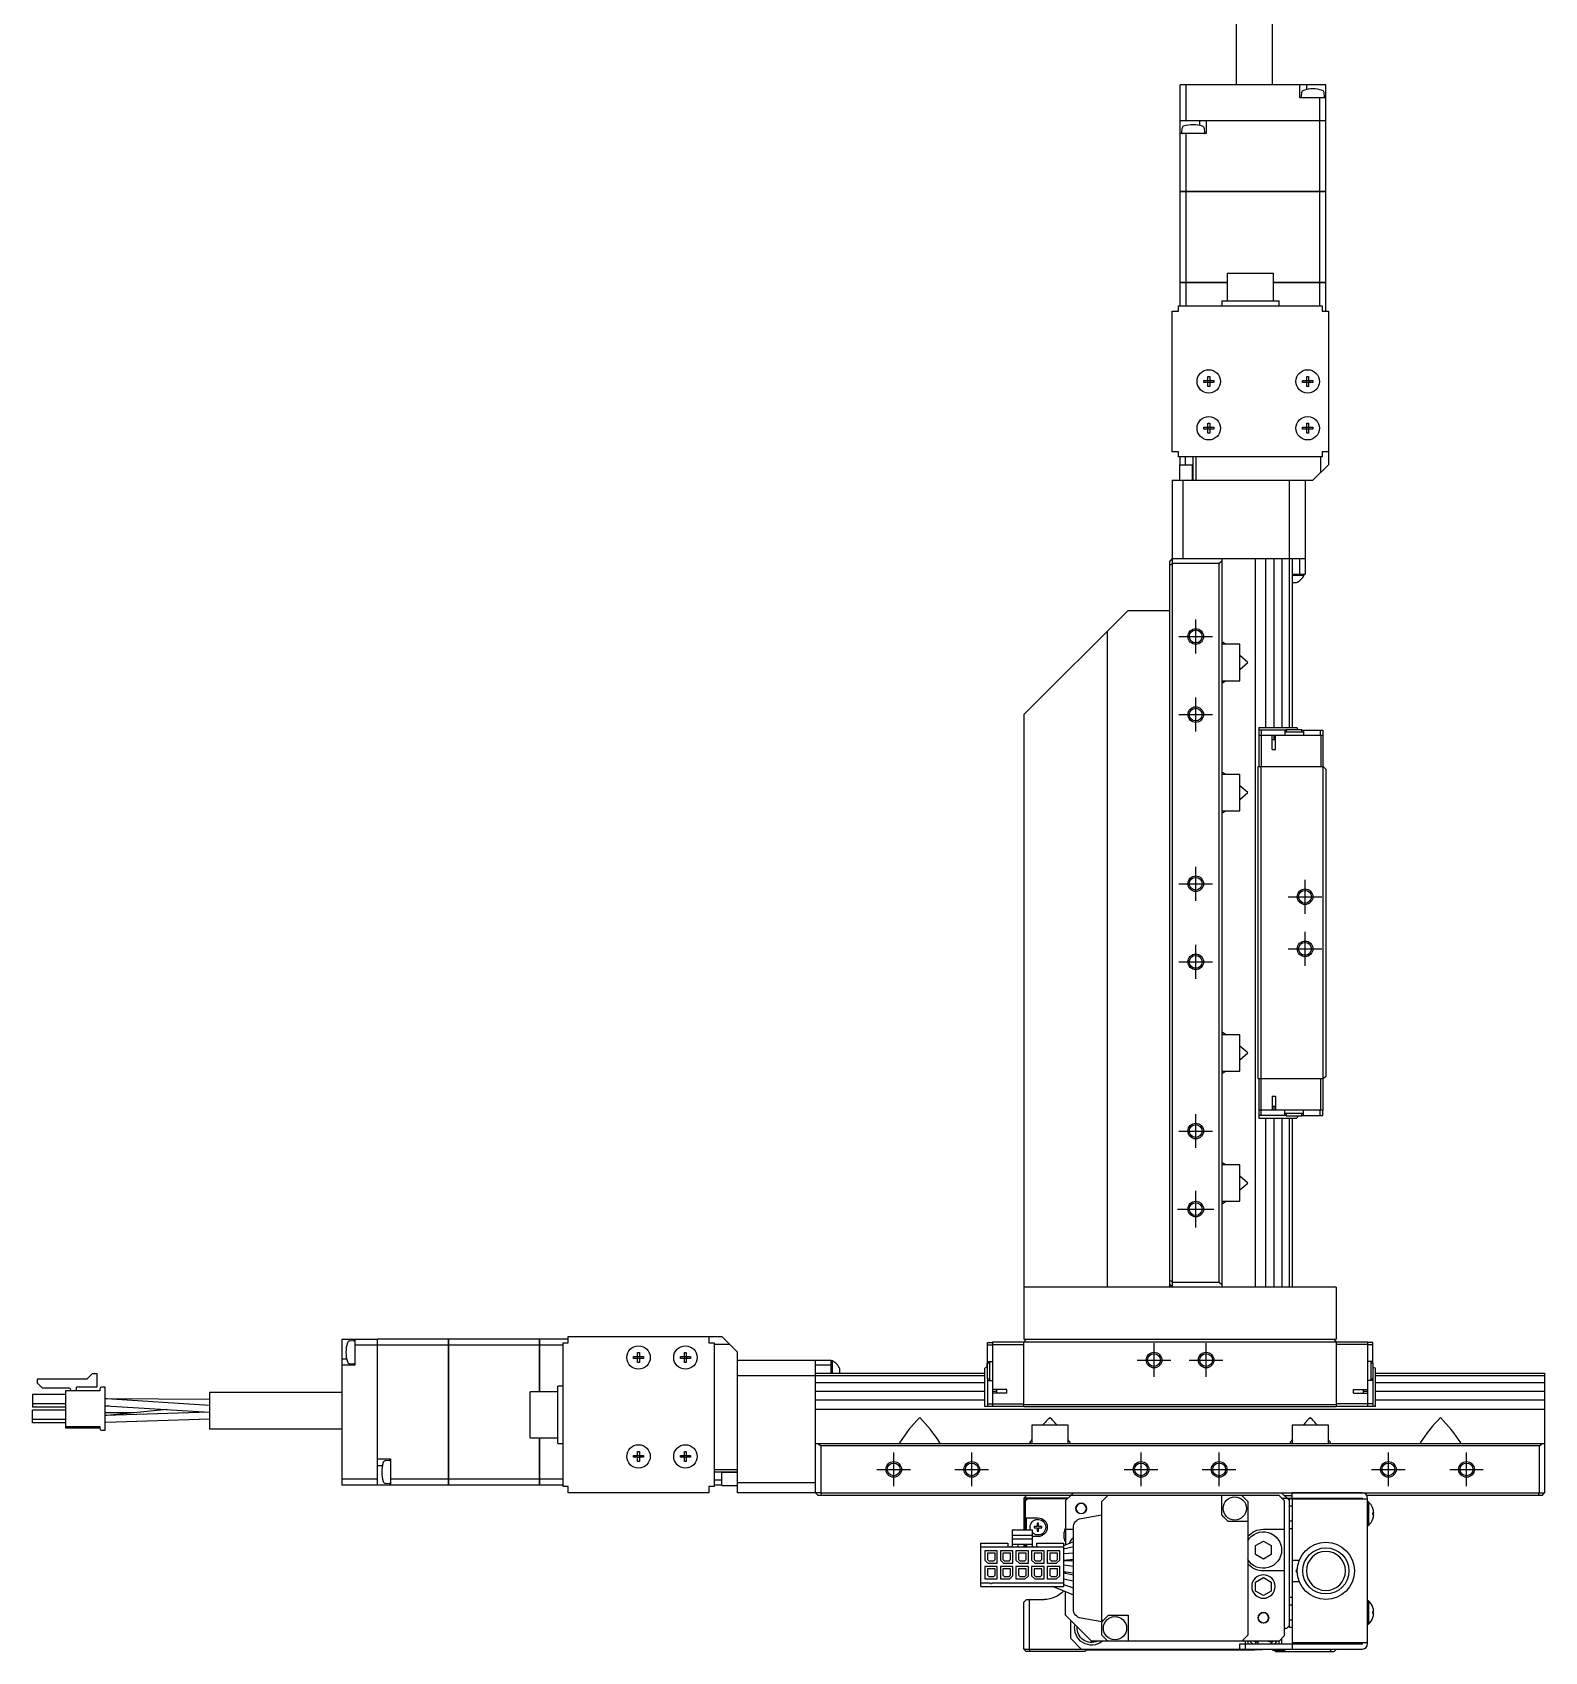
# Model space of a CAD drawing. Extents: x 0 to 1225, y -8 to 997.
# Drawn here: x 0 to 290.4, y 323.1 to 634.1 of the extents above; entities that cross this region are included whole.
import ezdxf

# ---------------------------------------------------------------- set-up
doc = ezdxf.new("R2010")
doc.units = 0
doc.header["$LTSCALE"] = 0.5
doc.linetypes.add('CENTER', pattern=[50.8, 31.75, -6.35, 6.35, -6.35])
for name, color, linetype in [('MSM_CENTER', 1, 'CENTER'), ('MSM_CONTINUOUS', 7, 'CONTINUOUS'), ('MSM_NARROW', 5, 'CONTINUOUS')]:
    doc.layers.add(name, color=color, linetype=linetype)

msp = doc.modelspace()

# ---------------------------------------------------------------- linework, layer by layer
at = {"layer": 'MSM_CENTER'}
for p, q in [((223.4, 514.84), (223.4, 521.34)), ((220.15, 518.09), (226.65, 518.09)), ((223.4, 499.84), (223.4, 506.34)), ((220.15, 503.09), (226.65, 503.09)), ((223.4, 467.34), (223.4, 473.84)), ((220.15, 470.59), (226.65, 470.59)), ((244.4, 464.84), (244.4, 471.34)), ((241.15, 468.09), (247.65, 468.09)), ((244.4, 454.84), (244.4, 461.34)), ((223.4, 452.34), (223.4, 458.84)), ((241.15, 458.09), (247.65, 458.09)), ((220.15, 455.59), (226.65, 455.59)), ((223.4, 419.84), (223.4, 426.34)), ((220.15, 423.09), (226.65, 423.09)), ((223.4, 404.59), (223.4, 411.59)), ((219.9, 408.09), (226.9, 408.09)), ((215.4, 375.86), (215.4, 382.32)), ((225.4, 375.86), (225.4, 382.32)), ((212.17, 379.09), (218.63, 379.09)), ((222.17, 379.09), (228.63, 379.09)), ((165.4, 354.86), (165.4, 361.32)), ((180.4, 354.86), (180.4, 361.32)), ((212.9, 354.86), (212.9, 361.32)), ((227.9, 354.86), (227.9, 361.32)), ((260.4, 354.86), (260.4, 361.32)), ((275.4, 354.86), (275.4, 361.32)), ((162.17, 358.09), (168.63, 358.09)), ((177.17, 358.09), (183.63, 358.09)), ((209.67, 358.09), (216.13, 358.09)), ((224.67, 358.09), (231.13, 358.09)), ((257.17, 358.09), (263.63, 358.09)), ((272.17, 358.09), (278.63, 358.09))]:
    msp.add_line(p, q, dxfattribs=at)
at = {"layer": 'MSM_CONTINUOUS'}
for p, q in [((231.17, 649.49), (231.17, 624.09)), ((238.17, 624.09), (238.17, 649.49)), ((220.4, 617.2), (220.4, 624.09)), ((248.4, 624.09), (220.4, 624.09)), ((221.55, 617.2), (221.55, 624.09)), ((243.4, 621.59), (243.4, 624.09)), ((243.74, 622.56), (243.67, 621.8)), ((244.65, 624.09), (244.65, 623.15)), ((248.13, 621.8), (248.06, 622.56)), ((248.4, 617.2), (248.4, 624.09)), ((248.4, 621.59), (243.4, 621.59)), ((247.25, 617.2), (247.25, 621.59)), ((220.4, 617.2), (248.4, 617.2)), ((220.4, 603.59), (220.4, 617.19)), ((220.4, 617.19), (248.4, 617.19)), ((220.41, 617.19), (220.41, 617.2)), ((221.56, 617.19), (221.56, 617.2)), ((224.15, 617.19), (224.15, 616.26)), ((225.4, 617.19), (225.4, 614.69)), ((247.24, 617.19), (247.24, 617.2)), ((247.25, 603.59), (247.25, 617.19)), ((248.39, 617.19), (248.39, 617.2)), ((248.4, 603.59), (248.4, 617.19)), ((225.4, 614.69), (220.4, 614.69)), ((220.74, 615.67), (220.67, 614.91)), ((221.55, 603.59), (221.55, 614.69)), ((225.13, 614.91), (225.06, 615.67)), ((220.4, 603.59), (248.4, 603.59)), ((220.4, 586.09), (220.4, 603.58)), ((248.4, 603.58), (220.4, 603.58)), ((220.41, 603.59), (220.41, 603.58)), ((221.55, 586.09), (221.55, 603.58)), ((221.56, 603.59), (221.56, 603.58)), ((247.24, 603.59), (247.24, 603.58)), ((247.25, 586.09), (247.25, 603.58)), ((248.39, 603.59), (248.39, 603.58)), ((248.4, 586.09), (248.4, 603.58)), ((229.47, 587.89), (238.32, 587.89)), ((229.47, 587.89), (229.47, 582.59)), ((238.32, 582.59), (238.32, 587.89)), ((220.4, 586.09), (229.47, 586.09)), ((220.4, 581.59), (220.4, 586.08)), ((229.47, 586.08), (220.4, 586.08)), ((220.41, 586.09), (220.41, 586.08)), ((221.55, 581.59), (221.55, 586.08)), ((221.56, 586.09), (221.56, 586.08)), ((238.32, 586.09), (248.4, 586.09)), ((248.4, 586.08), (238.32, 586.08)), ((247.24, 586.09), (247.24, 586.08)), ((247.25, 581.59), (247.25, 586.08)), ((248.39, 586.09), (248.39, 586.08)), ((248.4, 580.59), (248.4, 586.08)), ((228.4, 582.59), (239.4, 582.59)), ((228.4, 582.59), (228.4, 581.59)), ((239.4, 581.59), (239.4, 582.59)), ((218.9, 553.59), (218.9, 580.59)), ((218.9, 580.59), (220.1, 580.59)), ((220.1, 581.59), (247.7, 581.59)), ((220.1, 580.59), (220.1, 581.59)), ((247.7, 581.59), (247.7, 580.59)), ((247.7, 580.59), (248.9, 580.59)), ((248.9, 580.59), (248.9, 551.09)), ((224.93, 567.27), (225.72, 567.27)), ((224.93, 566.91), (224.93, 567.27)), ((225.72, 566.91), (224.93, 566.91)), ((225.7, 566.91), (225.7, 567.27)), ((225.72, 568.06), (226.08, 568.06)), ((225.72, 567.27), (225.72, 568.06)), ((225.72, 567.29), (226.08, 567.29)), ((225.72, 566.12), (225.72, 566.91)), ((226.08, 566.89), (225.72, 566.89)), ((226.08, 566.12), (225.72, 566.12)), ((226.08, 568.06), (226.08, 567.27)), ((226.08, 567.27), (226.87, 567.27)), ((226.08, 566.91), (226.08, 566.12)), ((226.87, 566.91), (226.08, 566.91)), ((226.1, 567.27), (226.1, 566.91)), ((226.87, 567.27), (226.87, 566.91)), ((243.93, 567.27), (244.72, 567.27)), ((243.93, 566.91), (243.93, 567.27)), ((244.72, 566.91), (243.93, 566.91)), ((244.7, 566.91), (244.7, 567.27)), ((244.72, 568.06), (245.08, 568.06)), ((244.72, 567.27), (244.72, 568.06)), ((244.72, 567.29), (245.08, 567.29)), ((244.72, 566.12), (244.72, 566.91)), ((245.08, 566.89), (244.72, 566.89)), ((245.08, 566.12), (244.72, 566.12)), ((245.08, 568.06), (245.08, 567.27)), ((245.08, 567.27), (245.87, 567.27)), ((245.08, 566.91), (245.08, 566.12)), ((245.87, 566.91), (245.08, 566.91)), ((245.1, 567.27), (245.1, 566.91)), ((245.87, 567.27), (245.87, 566.91)), ((224.93, 558.27), (225.72, 558.27)), ((224.93, 557.91), (224.93, 558.27)), ((225.72, 557.91), (224.93, 557.91)), ((225.7, 557.91), (225.7, 558.27)), ((225.72, 559.06), (226.08, 559.06)), ((225.72, 558.27), (225.72, 559.06)), ((225.72, 558.29), (226.08, 558.29)), ((225.72, 557.12), (225.72, 557.91)), ((226.08, 557.89), (225.72, 557.89)), ((226.08, 557.12), (225.72, 557.12)), ((226.08, 559.06), (226.08, 558.27)), ((226.08, 558.27), (226.87, 558.27)), ((226.08, 557.91), (226.08, 557.12)), ((226.87, 557.91), (226.08, 557.91)), ((226.1, 558.27), (226.1, 557.91)), ((226.87, 558.27), (226.87, 557.91)), ((243.93, 558.27), (244.72, 558.27)), ((243.93, 557.91), (243.93, 558.27)), ((244.72, 557.91), (243.93, 557.91)), ((244.7, 557.91), (244.7, 558.27)), ((244.72, 559.06), (245.08, 559.06)), ((244.72, 558.27), (244.72, 559.06)), ((244.72, 558.29), (245.08, 558.29)), ((244.72, 557.12), (244.72, 557.91)), ((245.08, 557.89), (244.72, 557.89)), ((245.08, 557.12), (244.72, 557.12)), ((245.08, 559.06), (245.08, 558.27)), ((245.08, 558.27), (245.87, 558.27)), ((245.08, 557.91), (245.08, 557.12)), ((245.87, 557.91), (245.08, 557.91)), ((245.1, 558.27), (245.1, 557.91)), ((245.87, 558.27), (245.87, 557.91)), ((220.1, 553.59), (218.9, 553.59)), ((220.1, 552.59), (220.1, 553.59)), ((247.7, 552.59), (220.1, 552.59)), ((220.3, 551.09), (222.8, 551.09)), ((220.3, 551.09), (220.3, 548.09)), ((220.4, 551.09), (220.4, 552.59)), ((221.4, 552.59), (221.4, 551.09)), ((222.8, 548.09), (222.8, 551.09)), ((222.9, 548.09), (222.9, 552.59)), ((223.4, 552.59), (223.4, 548.09)), ((245.9, 548.09), (248.9, 551.09)), ((247.4, 549.59), (247.4, 552.59)), ((248.9, 553.59), (247.7, 553.59)), ((247.7, 553.59), (247.7, 552.59)), ((218.9, 548.09), (245.9, 548.09)), ((218.9, 548.09), (218.9, 532.09)), ((220.9, 548.09), (220.9, 533.09)), ((241.4, 533.09), (241.4, 548.09)), ((244.4, 548.09), (244.4, 530.09)), ((218.9, 533.09), (218.4, 532.59)), ((218.4, 393.09), (218.4, 532.59)), ((218.9, 533.09), (244.4, 533.09)), ((218.91, 532.09), (218.91, 394.09)), ((227.9, 532.09), (218.91, 532.09)), ((228.4, 532.59), (227.9, 532.09)), ((227.9, 394.09), (227.9, 532.09)), ((228.4, 533.09), (228.4, 393.09)), ((234.9, 393.09), (234.9, 533.09)), ((236.79, 533.09), (236.79, 500.59)), ((238.4, 533.09), (238.4, 500.59)), ((240.01, 500.59), (240.01, 533.09)), ((241.39, 500.59), (241.39, 533.09)), ((241.9, 533.09), (241.9, 500.59)), ((243.4, 530.09), (243.4, 533.09)), ((241.9, 530.09), (244.4, 530.09)), ((241.9, 529.84), (244.25, 529.84)), ((244.25, 529.84), (244.25, 530.09)), ((241.9, 528.44), (242.74, 528.44)), ((210.4, 523.09), (190.4, 503.09)), ((210.4, 523.09), (218.4, 523.09)), ((206.4, 519.09), (206.4, 393.09)), ((228.52, 516.99), (228.4, 516.83)), ((231.9, 516.59), (228.4, 516.59)), ((229.27, 516.59), (228.52, 516.99)), ((231.9, 509.59), (231.9, 516.59)), ((233.4, 513.09), (231.9, 514.41)), ((231.9, 511.77), (233.4, 513.09)), ((228.4, 509.59), (231.9, 509.59)), ((228.4, 509.35), (228.52, 509.19)), ((228.52, 509.19), (229.27, 509.59)), ((190.4, 503.09), (190.4, 383.09)), ((235.5, 500.59), (242.83, 500.59)), ((235.5, 500.59), (235.5, 493.09)), ((240.8, 500.09), (235.5, 500.09)), ((247.9, 499.09), (235.5, 499.09)), ((236, 500.09), (236, 493.09)), ((238.05, 496.39), (238.05, 499.09)), ((238.05, 498.29), (238.75, 498.29)), ((238.4, 499.09), (238.4, 498.29)), ((238.75, 496.39), (238.75, 499.09)), ((240.5, 500.09), (240.5, 499.09)), ((244.1, 499.69), (240.5, 499.69)), ((243.8, 500.14), (240.8, 500.14)), ((240.8, 500.14), (240.8, 499.69)), ((243.1, 500.14), (242.83, 500.59)), ((243.8, 500.19), (243.07, 500.19)), ((243.8, 499.69), (243.8, 500.19)), ((243.8, 500.09), (247.8, 500.09)), ((244.1, 500.09), (244.1, 499.09)), ((247.3, 500.09), (247.3, 499.09)), ((247.4, 499.09), (247.4, 493.09)), ((247.8, 500.09), (247.8, 499.09)), ((247.9, 427.09), (247.9, 499.09)), ((238.05, 496.39), (238.75, 496.39)), ((228.52, 491.99), (228.4, 491.83)), ((231.9, 491.59), (228.4, 491.59)), ((229.27, 491.59), (228.52, 491.99)), ((231.9, 484.59), (231.9, 491.59)), ((235.4, 433.09), (235.4, 493.09)), ((235.4, 493.09), (247.9, 493.09)), ((235.9, 493.09), (235.9, 433.09)), ((247.9, 493.09), (248.4, 492.59)), ((248.4, 492.59), (248.4, 433.59)), ((233.4, 488.09), (231.9, 489.41)), ((231.9, 486.77), (233.4, 488.09)), ((228.4, 484.59), (231.9, 484.59)), ((228.4, 484.35), (228.52, 484.19)), ((228.52, 484.19), (229.27, 484.59)), ((228.52, 441.99), (228.4, 441.83)), ((229.27, 441.59), (228.52, 441.99)), ((231.9, 441.59), (228.4, 441.59)), ((231.9, 434.59), (231.9, 441.59)), ((233.4, 438.09), (231.9, 439.41)), ((231.9, 436.77), (233.4, 438.09)), ((228.4, 434.59), (231.9, 434.59)), ((228.4, 434.35), (228.52, 434.19)), ((228.52, 434.19), (229.27, 434.59)), ((247.9, 433.09), (235.4, 433.09)), ((235.5, 433.09), (235.5, 425.59)), ((236, 426.09), (236, 433.09)), ((247.4, 427.09), (247.4, 433.09)), ((248.4, 433.59), (247.9, 433.09)), ((238.05, 429.79), (238.05, 427.09)), ((238.05, 429.79), (238.75, 429.79)), ((238.75, 429.79), (238.75, 427.09)), ((247.9, 427.09), (235.5, 427.09)), ((238.05, 427.89), (238.75, 427.89)), ((238.4, 427.89), (238.4, 427.09)), ((240.5, 426.09), (240.5, 427.09)), ((244.1, 426.49), (240.5, 426.49)), ((240.8, 426.49), (240.8, 425.99)), ((243.8, 425.99), (243.8, 426.49)), ((244.1, 426.09), (244.1, 427.09)), ((247.3, 426.09), (247.3, 427.09)), ((247.8, 426.09), (247.8, 427.09)), ((240.8, 426.09), (235.5, 426.09)), ((235.5, 425.59), (242.83, 425.59)), ((236.79, 425.59), (236.79, 393.09)), ((238.4, 425.59), (238.4, 393.09)), ((240.01, 393.09), (240.01, 425.59)), ((240.8, 425.99), (243.8, 425.99)), ((241.39, 393.09), (241.39, 425.59)), ((241.9, 425.59), (241.9, 393.09)), ((243.07, 425.99), (242.83, 425.59)), ((243.8, 426.09), (247.8, 426.09)), ((228.52, 416.99), (228.4, 416.83)), ((229.27, 416.59), (228.52, 416.99)), ((231.9, 416.59), (228.4, 416.59)), ((231.9, 409.59), (231.9, 416.59)), ((233.4, 413.09), (231.9, 414.41)), ((231.9, 411.77), (233.4, 413.09)), ((228.4, 409.59), (231.9, 409.59)), ((228.4, 409.35), (228.52, 409.19)), ((228.52, 409.19), (229.27, 409.59)), ((250.4, 393.09), (190.4, 393.09)), ((218.4, 393.59), (218.9, 393.09)), ((218.9, 394.09), (218.9, 393.09)), ((218.91, 394.09), (227.9, 394.09)), ((227.9, 394.09), (228.4, 393.59)), ((250.4, 393.09), (250.4, 383.09)), ((59.4, 383.09), (59.4, 355.09)), ((59.4, 383.09), (66.29, 383.09)), ((61.69, 382.82), (60.92, 382.75)), ((61.9, 383.09), (61.9, 378.09)), ((66.29, 355.09), (66.29, 383.09)), ((66.3, 383.08), (66.29, 383.08)), ((79.9, 383.09), (66.3, 383.09)), ((66.3, 355.09), (66.3, 383.09)), ((79.9, 355.09), (79.9, 383.09)), ((79.9, 383.08), (79.91, 383.08)), ((97.4, 383.09), (79.91, 383.09)), ((79.91, 383.09), (79.91, 355.09)), ((97.4, 373.01), (97.4, 383.09)), ((97.4, 383.08), (97.41, 383.08)), ((102.9, 383.09), (97.41, 383.09)), ((97.41, 383.09), (97.41, 373.01)), ((102.9, 383.59), (132.4, 383.59)), ((102.9, 382.39), (102.9, 383.59)), ((129.9, 383.59), (129.9, 382.39)), ((135.4, 380.59), (132.4, 383.59)), ((184.4, 382.59), (184.4, 370.19)), ((184.4, 382.59), (256.4, 382.59)), ((190.4, 383.09), (250.4, 383.09)), ((190.4, 382.59), (190.9, 383.09)), ((190.4, 370.09), (190.4, 382.59)), ((249.9, 383.09), (250.4, 382.59)), ((250.4, 382.59), (250.4, 370.09)), ((256.4, 382.59), (256.4, 370.19)), ((66.29, 381.93), (61.9, 381.93)), ((66.3, 381.93), (66.29, 381.93)), ((79.9, 381.93), (66.3, 381.93)), ((79.9, 381.93), (79.91, 381.93)), ((97.4, 381.93), (79.91, 381.93)), ((97.4, 381.93), (97.41, 381.93)), ((101.9, 381.93), (97.41, 381.93)), ((101.9, 354.79), (101.9, 382.39)), ((101.9, 382.39), (102.9, 382.39)), ((115.43, 379.41), (115.43, 379.77)), ((115.43, 379.77), (116.22, 379.77)), ((116.2, 379.41), (116.2, 379.77)), ((116.22, 380.56), (116.58, 380.56)), ((116.22, 379.77), (116.22, 380.56)), ((116.22, 379.79), (116.58, 379.79)), ((116.58, 380.56), (116.58, 379.77)), ((116.58, 379.77), (117.37, 379.77)), ((116.6, 379.77), (116.6, 379.41)), ((117.37, 379.77), (117.37, 379.41)), ((124.43, 379.41), (124.43, 379.77)), ((124.43, 379.77), (125.22, 379.77)), ((125.2, 379.41), (125.2, 379.77)), ((125.22, 380.56), (125.58, 380.56)), ((125.22, 379.77), (125.22, 380.56)), ((125.22, 379.79), (125.58, 379.79)), ((125.58, 380.56), (125.58, 379.77)), ((125.58, 379.77), (126.37, 379.77)), ((125.6, 379.77), (125.6, 379.41)), ((126.37, 379.77), (126.37, 379.41)), ((129.9, 382.39), (130.9, 382.39)), ((130.9, 382.39), (130.9, 354.79)), ((133.9, 382.09), (130.9, 382.09)), ((135.4, 353.59), (135.4, 380.59)), ((183.4, 382.49), (184.4, 382.49)), ((183.4, 378.49), (183.4, 382.49)), ((183.4, 381.99), (184.4, 381.99)), ((184.4, 382.09), (190.4, 382.09)), ((256.4, 382.09), (250.4, 382.09)), ((257.4, 382.49), (256.4, 382.49)), ((257.4, 381.99), (256.4, 381.99)), ((257.4, 378.49), (257.4, 382.49)), ((11.45, 376.47), (10.43, 375.45)), ((12.45, 376.47), (11.45, 376.47)), ((12.45, 373.94), (12.45, 376.47)), ((59.4, 379.34), (60.34, 379.34)), ((61.9, 378.09), (59.4, 378.09)), ((60.92, 378.43), (61.69, 378.36)), ((116.22, 379.41), (115.43, 379.41)), ((116.22, 378.62), (116.22, 379.41)), ((116.58, 379.39), (116.22, 379.39)), ((116.58, 378.62), (116.22, 378.62)), ((116.58, 379.41), (116.58, 378.62)), ((117.37, 379.41), (116.58, 379.41)), ((125.22, 379.41), (124.43, 379.41)), ((125.22, 378.62), (125.22, 379.41)), ((125.58, 379.39), (125.22, 379.39)), ((125.58, 378.62), (125.22, 378.62)), ((125.58, 379.41), (125.58, 378.62)), ((126.37, 379.41), (125.58, 379.41)), ((135.4, 379.09), (153.4, 379.09)), ((150.4, 353.59), (150.4, 379.09)), ((153.4, 378.09), (150.4, 378.09)), ((150.4, 376.59), (182.9, 376.59)), ((153.4, 376.59), (153.4, 379.09)), ((153.65, 378.94), (153.4, 378.94)), ((153.65, 376.59), (153.65, 378.94)), ((155.05, 376.59), (155.05, 377.43)), ((183.35, 377.79), (182.9, 377.52)), ((182.9, 370.19), (182.9, 377.52)), ((183.3, 378.49), (183.3, 377.76)), ((183.8, 378.49), (183.3, 378.49)), ((183.35, 378.49), (183.35, 375.49)), ((183.4, 378.79), (184.4, 378.79)), ((183.8, 378.79), (183.8, 375.19)), ((257.4, 378.79), (256.4, 378.79)), ((257, 378.79), (257, 375.19)), ((257.5, 378.49), (257, 378.49)), ((257.5, 375.49), (257.5, 378.49)), ((257.5, 377.76), (257.9, 377.52)), ((257.9, 370.19), (257.9, 377.52)), ((257.9, 376.59), (290.4, 376.59)), ((290.4, 376.59), (290.4, 353.59)), ((0.89, 375.45), (0.89, 374.75)), ((10.43, 375.45), (0.89, 375.45)), ((0.89, 374.75), (1.89, 373.75)), ((1.89, 373.75), (7.02, 373.75)), ((7.3, 373.47), (7.3, 373.19)), ((8.45, 373.19), (8.45, 373.79)), ((8.6, 373.94), (12.45, 373.94)), ((12.98, 373.6), (12.98, 373.19)), ((14, 373.9), (13.28, 373.9)), ((14, 365.62), (14, 373.9)), ((100.9, 363.09), (100.9, 374.09)), ((101.9, 374.09), (100.9, 374.09)), ((150.4, 376.09), (135.4, 376.09)), ((182.9, 376.08), (150.4, 376.08)), ((182.9, 374.7), (150.4, 374.7)), ((183.35, 375.49), (183.8, 375.49)), ((183.4, 375.49), (183.4, 370.19)), ((183.4, 375.19), (184.4, 375.19)), ((187.1, 373.44), (184.4, 373.44)), ((185.2, 372.74), (185.2, 373.44)), ((187.1, 372.74), (187.1, 373.44)), ((253.7, 373.44), (256.4, 373.44)), ((253.7, 372.74), (253.7, 373.44)), ((255.6, 372.74), (255.6, 373.44)), ((257.4, 375.19), (256.4, 375.19)), ((257, 375.49), (257.5, 375.49)), ((257.4, 375.49), (257.4, 370.19)), ((290.4, 376.08), (257.9, 376.08)), ((290.4, 374.7), (257.9, 374.7)), ((6.35, 372.46), (0, 372.46)), ((0, 372.46), (0, 370.06)), ((6.35, 370.66), (0, 370.66)), ((12.98, 373.19), (6.35, 373.19)), ((6.35, 373.19), (6.35, 366.08)), ((14.33, 371.64), (14, 371.64)), ((14.2, 371.63), (14, 371.64)), ((14, 370.34), (14.12, 370.33)), ((14, 370.33), (14.78, 370.29)), ((14.12, 370.33), (33.98, 369.09)), ((34, 370.39), (14.2, 371.63)), ((34, 371.49), (14.33, 371.64)), ((34, 372.86), (34, 365.86)), ((59.4, 372.86), (34, 372.86)), ((95.6, 364.16), (95.6, 373.01)), ((100.9, 373.01), (95.6, 373.01)), ((150.4, 373.09), (182.9, 373.09)), ((150.4, 371.48), (182.9, 371.48)), ((190.4, 370.19), (182.9, 370.19)), ((183.4, 370.69), (190.4, 370.69)), ((184.4, 373.09), (185.2, 373.09)), ((187.1, 372.74), (184.4, 372.74)), ((190.4, 370.59), (250.4, 370.59)), ((257.4, 370.69), (250.4, 370.69)), ((257.9, 370.19), (250.4, 370.19)), ((253.7, 372.74), (256.4, 372.74)), ((255.6, 373.09), (256.4, 373.09)), ((257.9, 373.09), (290.4, 373.09)), ((257.9, 371.48), (290.4, 371.48)), ((6.35, 370.06), (0, 370.06)), ((6.35, 369.46), (0, 369.46)), ((0, 367.06), (0, 369.46)), ((6.35, 367.66), (0, 367.66)), ((6.35, 367.06), (0, 367.06)), ((14.67, 368.95), (14, 368.94)), ((14.28, 368.47), (14, 368.45)), ((14.07, 368.44), (14, 368.44)), ((14, 367.14), (14.12, 367.14)), ((34, 369.09), (14.07, 368.44)), ((14.12, 367.14), (34, 367.79)), ((25.85, 369.6), (14.28, 368.47)), ((19.52, 368.98), (14.67, 368.95)), ((290.4, 369.59), (150.4, 369.59)), ((250.4, 370.09), (190.4, 370.09)), ((6.35, 366.33), (12.98, 366.33)), ((6.35, 366.08), (12.98, 366.08)), ((12.98, 366.33), (12.98, 365.92)), ((13.28, 365.62), (14, 365.62)), ((34, 365.86), (59.4, 365.86)), ((95.6, 364.16), (100.9, 364.16)), ((97.4, 355.09), (97.4, 364.16)), ((97.41, 364.16), (97.41, 355.09)), ((191.9, 366.59), (191.9, 363.09)), ((198.9, 366.59), (191.9, 366.59)), ((198.9, 363.09), (198.9, 366.59)), ((248.9, 366.59), (241.9, 366.59)), ((241.9, 366.59), (241.9, 363.09)), ((248.9, 363.09), (248.9, 366.59)), ((100.9, 363.09), (101.9, 363.09)), ((116.22, 361.56), (116.58, 361.56)), ((116.22, 360.77), (116.22, 361.56)), ((116.58, 361.56), (116.58, 360.77)), ((125.22, 361.56), (125.58, 361.56)), ((125.22, 360.77), (125.22, 361.56)), ((125.58, 361.56), (125.58, 360.77)), ((150.4, 363.09), (290.4, 363.09)), ((150.9, 363.09), (151.4, 362.59)), ((289.4, 362.59), (151.4, 362.59)), ((151.4, 362.59), (151.4, 353.59)), ((166.66, 363.09), (166.5, 363.22)), ((174.14, 363.09), (174.3, 363.22)), ((191.66, 363.09), (191.5, 363.22)), ((199.14, 363.09), (199.3, 363.22)), ((241.66, 363.09), (241.5, 363.22)), ((249.14, 363.09), (249.3, 363.22)), ((266.66, 363.09), (266.5, 363.22)), ((274.14, 363.09), (274.3, 363.22)), ((289.4, 362.59), (289.9, 363.09)), ((289.4, 353.59), (289.4, 362.59)), ((66.3, 360.09), (68.8, 360.09)), ((66.3, 358.84), (67.23, 358.84)), ((68.58, 359.82), (67.81, 359.75)), ((68.8, 360.09), (68.8, 355.09)), ((115.43, 360.41), (115.43, 360.77)), ((115.43, 360.77), (116.22, 360.77)), ((116.22, 360.41), (115.43, 360.41)), ((116.2, 360.41), (116.2, 360.77)), ((116.22, 360.79), (116.58, 360.79)), ((116.22, 359.62), (116.22, 360.41)), ((116.58, 360.39), (116.22, 360.39)), ((116.58, 359.62), (116.22, 359.62)), ((116.58, 360.77), (117.37, 360.77)), ((116.58, 360.41), (116.58, 359.62)), ((117.37, 360.41), (116.58, 360.41)), ((116.6, 360.77), (116.6, 360.41)), ((117.37, 360.77), (117.37, 360.41)), ((124.43, 360.41), (124.43, 360.77)), ((124.43, 360.77), (125.22, 360.77)), ((125.22, 360.41), (124.43, 360.41)), ((125.2, 360.41), (125.2, 360.77)), ((125.22, 360.79), (125.58, 360.79)), ((125.22, 359.62), (125.22, 360.41)), ((125.58, 360.39), (125.22, 360.39)), ((125.58, 359.62), (125.22, 359.62)), ((125.58, 360.77), (126.37, 360.77)), ((125.58, 360.41), (125.58, 359.62)), ((126.37, 360.41), (125.58, 360.41)), ((125.6, 360.77), (125.6, 360.41)), ((126.37, 360.77), (126.37, 360.41)), ((130.9, 358.09), (135.4, 358.09)), ((66.29, 356.24), (59.4, 356.24)), ((66.29, 355.09), (59.4, 355.09)), ((66.3, 356.25), (66.29, 356.25)), ((66.3, 355.1), (66.29, 355.1)), ((79.9, 355.09), (66.3, 355.09)), ((67.81, 355.43), (68.58, 355.36)), ((79.9, 356.24), (68.8, 356.24)), ((79.9, 356.25), (79.91, 356.25)), ((79.9, 355.1), (79.91, 355.1)), ((97.4, 356.24), (79.91, 356.24)), ((97.4, 355.09), (79.91, 355.09)), ((97.4, 356.25), (97.41, 356.25)), ((97.4, 355.1), (97.41, 355.1)), ((101.9, 356.24), (97.41, 356.24)), ((101.9, 355.09), (97.41, 355.09)), ((102.9, 354.79), (101.9, 354.79)), ((102.9, 353.59), (102.9, 354.79)), ((129.9, 354.79), (129.9, 353.59)), ((130.9, 354.79), (129.9, 354.79)), ((135.4, 357.59), (130.9, 357.59)), ((130.9, 356.09), (132.4, 356.09)), ((132.4, 355.09), (130.9, 355.09)), ((132.4, 354.99), (132.4, 357.49)), ((135.4, 357.49), (132.4, 357.49)), ((132.4, 354.99), (135.4, 354.99)), ((135.4, 355.59), (150.4, 355.59)), ((129.9, 353.59), (102.9, 353.59)), ((151.4, 353.59), (135.4, 353.59)), ((150.4, 353.59), (150.9, 353.09)), ((239.4, 353.09), (150.9, 353.09)), ((151.4, 353.59), (289.4, 353.59)), ((190.9, 353.09), (190.4, 352.59)), ((190.4, 352.59), (190.4, 346.47)), ((198.9, 352.59), (190.4, 352.59)), ((191.1, 352.59), (190.6, 352.09)), ((190.6, 352.09), (190.6, 346.47)), ((191.15, 352.49), (190.65, 351.99)), ((190.65, 351.99), (190.65, 348.79)), ((191.15, 352.49), (198.8, 352.49)), ((199.4, 353.09), (198.4, 352.09)), ((198.4, 352.09), (198.4, 343.56)), ((199.9, 353.59), (199.4, 353.09)), ((199.9, 353.59), (239.9, 353.59)), ((205.4, 326.24), (205.4, 351.93)), ((228.4, 349.34), (228.4, 353.09)), ((233.4, 351.93), (233.4, 326.24)), ((240.4, 352.09), (239.4, 353.09)), ((241.4, 352.09), (239.9, 353.59)), ((239.9, 352.59), (255.4, 352.59)), ((240.4, 353.09), (241.9, 353.09)), ((240.4, 352.09), (240.4, 326.09)), ((241, 352.49), (249.65, 352.49)), ((255.4, 352.48), (241.4, 352.48)), ((241.4, 327.7), (241.4, 352.48)), ((255.4, 353.59), (241.9, 353.59)), ((241.9, 352.59), (241.9, 353.59)), ((241.9, 352.39), (241.9, 324.79)), ((256.4, 352.39), (241.9, 352.39)), ((249.65, 352.49), (249.66, 352.48)), ((249.7, 352.59), (249.81, 352.48)), ((250.4, 352.48), (250.4, 352.59)), ((255.4, 352.39), (255.4, 352.59)), ((289.9, 353.09), (256.27, 353.09)), ((256.4, 324.59), (256.4, 352.59)), ((256.58, 351.84), (256.4, 351.84)), ((256.58, 351.84), (256.58, 347.34)), ((289.4, 353.59), (290.4, 353.59)), ((289.9, 353.09), (290.4, 353.59)), ((190.65, 348.79), (193.1, 348.79)), ((190.85, 348.79), (190.85, 346.47)), ((201.39, 348.68), (205.4, 349.39)), ((241.9, 351.03), (241.4, 351.03)), ((257.43, 350.56), (257.44, 350.57)), ((257.43, 349.41), (257.43, 349.77)), ((257.43, 349.77), (257.59, 349.77)), ((257.59, 349.41), (257.43, 349.41)), ((257.44, 348.61), (257.43, 348.62)), ((188.15, 346.47), (188.15, 343.44)), ((188.15, 346.47), (192.01, 346.47)), ((188.15, 345.45), (192.01, 345.45)), ((192.01, 346.47), (192.01, 343.44)), ((192.97, 347.11), (192.35, 347.11)), ((192.35, 347.11), (192.35, 346.86)), ((192.35, 346.86), (192.97, 346.86)), ((193.22, 347.74), (192.97, 347.74)), ((192.97, 347.74), (192.97, 347.11)), ((192.97, 346.86), (192.97, 346.24)), ((192.97, 346.24), (193.22, 346.24)), ((193.22, 347.11), (193.22, 347.74)), ((193.85, 347.11), (193.22, 347.11)), ((193.22, 346.24), (193.22, 346.86)), ((193.22, 346.86), (193.85, 346.86)), ((193.85, 346.86), (193.85, 347.11)), ((198.17, 344.85), (198.17, 346.02)), ((198.4, 346.59), (199.9, 346.59)), ((199.9, 331.27), (199.9, 346.91)), ((233.4, 348.09), (229.65, 348.09)), ((236.4, 346.59), (240.4, 346.59)), ((241.9, 348.15), (241.4, 348.15)), ((241.9, 346.7), (241.4, 346.7)), ((256.4, 347.34), (256.58, 347.34)), ((182.15, 335.62), (182.15, 343.9)), ((182.15, 343.9), (187.35, 343.9)), ((182.15, 343.19), (198, 343.19)), ((182.88, 342.46), (182.88, 340.66)), ((185.28, 342.46), (182.88, 342.46)), ((185.28, 340.06), (185.28, 342.46)), ((185.88, 342.46), (185.88, 340.66)), ((188.28, 342.46), (185.88, 342.46)), ((187.35, 343.9), (187.35, 343.19)), ((188.15, 344.75), (192.01, 344.75)), ((188.15, 343.75), (192.01, 343.75)), ((188.28, 340.06), (188.28, 342.46)), ((188.88, 342.46), (188.88, 340.66)), ((191.28, 342.46), (188.88, 342.46)), ((189.25, 343.75), (189.25, 343.19)), ((190.4, 343.75), (190.4, 343.19)), ((190.6, 343.19), (190.6, 343.75)), ((190.6, 343.44), (190.65, 343.44)), ((190.65, 343.75), (190.65, 343.19)), ((190.9, 343.75), (190.9, 343.19)), ((191.28, 340.06), (191.28, 342.46)), ((191.88, 342.46), (191.88, 340.66)), ((194.28, 342.46), (191.88, 342.46)), ((193.1, 345.19), (192.01, 345.19)), ((192.81, 343.9), (192.81, 343.19)), ((192.81, 343.9), (198, 343.9)), ((194.28, 340.06), (194.28, 342.46)), ((197.28, 342.46), (194.88, 342.46)), ((194.88, 342.46), (194.88, 340.06)), ((197.28, 340.66), (197.28, 342.46)), ((199.9, 344.19), (198, 343.39)), ((198, 343.9), (198, 335.62)), ((198, 342.84), (199.9, 343.26)), ((234.9, 343.46), (236.4, 344.32)), ((234.9, 341.72), (234.9, 343.46)), ((236.4, 344.32), (237.9, 343.46)), ((237.9, 343.46), (237.9, 341.72)), ((182.88, 340.66), (183.48, 340.06)), ((182.88, 339.46), (182.88, 337.06)), ((185.28, 339.46), (182.88, 339.46)), ((183.39, 342.01), (183.39, 340.76)), ((184.86, 342.01), (183.39, 342.01)), ((183.39, 340.76), (183.64, 340.51)), ((183.48, 340.06), (185.28, 340.06)), ((183.64, 340.51), (184.61, 340.51)), ((184.61, 340.51), (184.86, 340.76)), ((184.86, 340.76), (184.86, 342.01)), ((185.28, 337.06), (185.28, 339.46)), ((185.88, 340.66), (186.48, 340.06)), ((185.88, 339.46), (185.88, 337.06)), ((188.28, 339.46), (185.88, 339.46)), ((186.39, 342.01), (186.39, 340.76)), ((187.86, 342.01), (186.39, 342.01)), ((186.39, 340.76), (186.64, 340.51)), ((186.48, 340.06), (188.28, 340.06)), ((186.64, 340.51), (187.61, 340.51)), ((187.61, 340.51), (187.86, 340.76)), ((187.86, 340.76), (187.86, 342.01)), ((188.28, 337.66), (188.28, 339.46)), ((188.88, 340.66), (189.48, 340.06)), ((188.88, 339.46), (188.88, 337.06)), ((191.28, 339.46), (188.88, 339.46)), ((189.39, 342.01), (189.39, 340.76)), ((190.86, 342.01), (189.39, 342.01)), ((189.39, 340.76), (189.64, 340.51)), ((189.48, 340.06), (191.28, 340.06)), ((189.64, 340.51), (190.61, 340.51)), ((190.61, 340.51), (190.86, 340.76)), ((190.86, 340.76), (190.86, 342.01)), ((191.28, 337.66), (191.28, 339.46)), ((191.88, 340.66), (192.48, 340.06)), ((191.88, 339.46), (191.88, 337.66)), ((194.28, 339.46), (191.88, 339.46)), ((192.39, 342.01), (192.39, 340.76)), ((193.86, 342.01), (192.39, 342.01)), ((192.39, 340.76), (192.64, 340.51)), ((192.48, 340.06), (194.28, 340.06)), ((192.64, 340.51), (193.61, 340.51)), ((193.61, 340.51), (193.86, 340.76)), ((193.86, 340.76), (193.86, 342.01)), ((194.28, 337.06), (194.28, 339.46)), ((194.88, 340.06), (196.68, 340.06)), ((197.28, 339.46), (194.88, 339.46)), ((194.88, 339.46), (194.88, 337.06)), ((195.39, 342.01), (195.39, 340.76)), ((196.86, 342.01), (195.39, 342.01)), ((195.39, 340.76), (195.64, 340.51)), ((195.64, 340.51), (196.61, 340.51)), ((196.61, 340.51), (196.86, 340.76)), ((197.28, 340.66), (196.68, 340.06)), ((196.86, 340.76), (196.86, 342.01)), ((197.28, 337.66), (197.28, 339.46)), ((199.9, 342.03), (198, 341.87)), ((198, 340.66), (199.9, 340.82)), ((199.9, 340.5), (198, 340.46)), ((199.9, 339.43), (198, 339.7)), ((198.17, 340.46), (198.17, 340.68)), ((198.4, 340.7), (198.4, 340.47)), ((236.4, 340.86), (234.9, 341.72)), ((237.9, 341.72), (236.4, 340.86)), ((243.28, 340.59), (241.9, 340.59)), ((242.92, 339.1), (242.63, 338.59)), ((182.15, 336.33), (183.93, 336.33)), ((182.88, 337.06), (185.28, 337.06)), ((183.39, 339.01), (183.39, 337.76)), ((184.86, 339.01), (183.39, 339.01)), ((183.39, 337.76), (183.64, 337.51)), ((183.64, 337.51), (184.61, 337.51)), ((183.93, 336.23), (183.93, 336.33)), ((184.23, 336.33), (198, 336.33)), ((184.23, 336.33), (184.23, 336.23)), ((184.61, 337.51), (184.86, 337.76)), ((184.86, 337.76), (184.86, 339.01)), ((185.88, 337.06), (187.68, 337.06)), ((186.39, 339.01), (186.39, 337.76)), ((187.86, 339.01), (186.39, 339.01)), ((186.39, 337.76), (186.64, 337.51)), ((186.64, 337.51), (187.61, 337.51)), ((187.61, 337.51), (187.86, 337.76)), ((187.68, 337.06), (188.28, 337.66)), ((187.86, 337.76), (187.86, 339.01)), ((188.88, 337.06), (190.68, 337.06)), ((189.39, 339.01), (189.39, 337.76)), ((190.86, 339.01), (189.39, 339.01)), ((189.39, 337.76), (189.64, 337.51)), ((189.64, 337.51), (190.61, 337.51)), ((190.61, 337.51), (190.86, 337.76)), ((190.68, 337.06), (191.28, 337.66)), ((190.86, 337.76), (190.86, 339.01)), ((192.48, 337.06), (191.88, 337.66)), ((192.39, 339.01), (192.39, 337.76)), ((193.86, 339.01), (192.39, 339.01)), ((192.39, 337.76), (192.64, 337.51)), ((192.48, 337.06), (194.28, 337.06)), ((192.64, 337.51), (193.61, 337.51)), ((193.61, 337.51), (193.86, 337.76)), ((193.86, 337.76), (193.86, 339.01)), ((194.88, 337.06), (196.68, 337.06)), ((195.39, 339.01), (195.39, 337.76)), ((196.86, 339.01), (195.39, 339.01)), ((195.39, 337.76), (195.64, 337.51)), ((195.64, 337.51), (196.61, 337.51)), ((196.61, 337.51), (196.86, 337.76)), ((196.68, 337.06), (197.28, 337.66)), ((196.86, 337.76), (196.86, 339.01)), ((198, 338.49), (199.9, 338.21)), ((198, 338.2), (199.9, 337.83)), ((199.9, 336.61), (198, 336.98)), ((198, 335.96), (199.9, 335.35)), ((198.4, 338.12), (198.4, 338.43)), ((234.9, 336.46), (236.4, 337.32)), ((234.9, 334.72), (234.9, 336.46)), ((240.4, 338.59), (236.4, 338.59)), ((236.4, 337.32), (237.9, 336.46)), ((237.9, 336.46), (237.9, 334.72)), ((241.9, 336.59), (243.28, 336.59)), ((242.63, 338.59), (242.92, 338.07)), ((182.15, 335.62), (198, 335.62)), ((190.4, 332.59), (190.9, 333.09)), ((190.9, 333.09), (194.3, 333.09)), ((191.4, 333.09), (191.4, 323.59)), ((196.05, 335.62), (199.9, 333.99)), ((198.4, 330.09), (198.4, 334.62)), ((199.88, 335.3), (199.27, 335.56)), ((236.4, 333.86), (234.9, 334.72)), ((237.9, 334.72), (236.4, 333.86)), ((241.9, 333.48), (241.4, 333.48)), ((256.58, 332.84), (256.4, 332.84)), ((256.58, 332.84), (256.58, 328.34)), ((190.4, 323.59), (190.4, 332.59)), ((198.4, 330.09), (203.4, 325.09)), ((206.65, 330.09), (210.4, 330.09)), ((210.4, 330.09), (210.4, 325.09)), ((241.9, 332.03), (241.4, 332.03)), ((257.43, 331.56), (257.44, 331.57)), ((257.43, 330.41), (257.43, 330.77)), ((257.43, 330.77), (257.59, 330.77)), ((257.59, 330.41), (257.43, 330.41)), ((199.4, 325.59), (199.4, 329.09)), ((205.4, 328.79), (201.39, 329.5)), ((240.4, 327.59), (240.9, 327.59)), ((240.9, 327.59), (241.4, 328.09)), ((241.9, 329.15), (241.4, 329.15)), ((241.9, 327.7), (241.4, 327.7)), ((256.4, 328.34), (256.58, 328.34)), ((257.44, 329.61), (257.43, 329.62)), ((190.4, 323.59), (255.4, 323.59)), ((191.61, 323.09), (191.4, 323.59)), ((199.4, 325.59), (201.4, 323.59)), ((239.4, 325.09), (203.4, 325.09)), ((231.9, 323.59), (231.9, 324.59)), ((231.9, 324.59), (255.4, 324.59)), ((232.9, 325.09), (232.9, 323.59)), ((233.1, 323.39), (233.3, 323.59)), ((233.1, 323.39), (233.3, 323.59)), ((233.4, 325.09), (233.4, 324.59)), ((234.3, 324.59), (233.8, 325.09)), ((234.6, 323.39), (234.8, 323.59)), ((234.7, 323.49), (236.25, 323.49)), ((234.9, 325), (234.9, 324.59)), ((234.9, 324.99), (235.2, 324.99)), ((235.2, 324.99), (235.2, 325)), ((235.31, 324.88), (235.2, 324.99)), ((236.25, 323.49), (236.25, 323.59)), ((237.84, 324.59), (238.3, 325.09)), ((237.9, 324.59), (237.9, 324.66)), ((238.2, 323.39), (238, 323.59)), ((239, 325.09), (238.5, 324.59)), ((239.4, 325.09), (240.4, 326.09)), ((239.4, 324.59), (239.4, 325.09)), ((239.9, 325.59), (239.9, 324.59)), ((240.4, 323.39), (240.4, 323.59)), ((256.4, 324.79), (241.9, 324.79)), ((241.9, 324.59), (241.9, 323.59)), ((249.4, 323.59), (249.19, 323.09)), ((249.4, 324.59), (249.6, 324.79)), ((250.4, 324.79), (250.4, 324.59)), ((255.4, 324.59), (255.4, 324.79)), ((202.1, 323.09), (190.9, 323.09)), ((202.4, 323.39), (202.1, 323.09)), ((234.6, 323.39), (202.4, 323.39)), ((238.2, 323.39), (240.4, 323.39)), ((238.7, 323.09), (238.4, 323.39)), ((238.7, 323.09), (249.89, 323.09)), ((240.4, 323.39), (240.7, 323.09))]:
    msp.add_line(p, q, dxfattribs=at)
for centre, radius in [((225.9, 567.09), 2.25), ((244.9, 567.09), 2.25), ((225.9, 558.09), 2.25), ((244.9, 558.09), 2.25), ((223.4, 518.09), 1.23), ((223.4, 503.09), 1.23), ((223.4, 470.59), 1.23), ((244.4, 468.09), 1.23), ((244.4, 458.09), 1.23), ((223.4, 455.59), 1.23), ((223.4, 423.09), 1.23), ((223.4, 408.09), 1.23), ((116.4, 379.59), 2.25), ((125.4, 379.59), 2.25), ((215.4, 379.09), 1.23), ((225.4, 379.09), 1.23), ((116.4, 360.59), 2.25), ((125.4, 360.59), 2.25), ((165.4, 358.09), 1.23), ((180.4, 358.09), 1.23), ((212.9, 358.09), 1.23), ((227.9, 358.09), 1.23), ((260.4, 358.09), 1.23), ((275.4, 358.09), 1.23), ((201.4, 350.59), 1.02), ((230.9, 350.59), 2.23), ((248.4, 338.59), 5.5), ((248.4, 338.59), 4.43), ((207.9, 327.59), 2.23), ((236.4, 329.59), 1.01)]:
    msp.add_circle(centre, radius, dxfattribs=at)
at = {"layer": 'MSM_CONTINUOUS', "extrusion": (0, 0, -1)}
for centre, radius in [((-201.4, 350.59), 1), ((-248.4, 338.59), 3.75), ((-236.4, 335.59), 2.25), ((-236.4, 329.59), 1)]:
    msp.add_circle(centre, radius, dxfattribs=at)
at = {"layer": 'MSM_CONTINUOUS'}
for centre, radius, start, end in [((244.23, 622.52), 0.5, 107.6292, 175), ((245.9, 617.28), 6, 72.3708, 107.6292), ((247.57, 622.52), 0.5, 5, 72.3708), ((243.87, 621.78), 0.2, 175, 251.8051), ((247.93, 621.78), 0.2, 288.1949, 5), ((221.23, 615.63), 0.5, 107.6292, 175), ((222.9, 610.39), 6, 72.3708, 107.6292), ((224.57, 615.63), 0.5, 5, 72.3708), ((220.87, 614.89), 0.2, 175, 270), ((224.93, 614.89), 0.2, 270, 5), ((218.37, 532.68), 0.794, 272.4308, 312.2411), ((219.9, 533.59), 1.8, 236.251, 236.4427), ((241.4, 531.4), 3.25, 294.3004, 331.2734), ((218.37, 393.5), 0.794, 47.7589, 87.5692), ((219.9, 392.59), 1.8, 123.5573, 123.749), ((60.97, 382.26), 0.5, 95, 162.3708), ((61.71, 382.62), 0.2, 18.1949, 95), ((66.21, 380.59), 6, 162.3708, 197.6292), ((60.97, 378.92), 0.5, 197.6292, 265), ((61.71, 378.56), 0.2, 265, 341.8051), ((152.09, 376.09), 3.25, 24.3004, 61.2734), ((13.28, 373.6), 0.3, 90, 180), ((192.83, 346.13), 31.38, 135.6092, 147.0188), ((147.97, 346.13), 31.38, 32.9812, 44.3908), ((217.83, 346.13), 31.38, 135.6092, 139.326), ((172.97, 346.13), 31.38, 40.674, 44.3908), ((267.83, 346.13), 31.38, 135.6092, 139.326), ((222.97, 346.13), 31.38, 40.674, 44.3908), ((292.83, 346.13), 31.38, 135.6092, 147.0188), ((247.97, 346.13), 31.38, 32.9812, 44.3908), ((13.28, 365.92), 0.3, 180, 270), ((217.83, 346.13), 31.38, 145.7006, 147.0188), ((172.97, 346.13), 31.38, 32.9812, 34.2994), ((267.83, 346.13), 31.38, 145.7006, 147.0188), ((222.97, 346.13), 31.38, 32.9812, 34.2994), ((73.1, 357.59), 6, 162.3708, 197.6292), ((67.86, 359.26), 0.5, 95, 162.3708), ((68.6, 359.62), 0.2, 0, 95), ((67.86, 355.92), 0.5, 197.6292, 265), ((68.6, 355.56), 0.2, 265, 360), ((149.9, 354.59), 1.8, 326.251, 326.4427), ((150.81, 353.06), 0.794, 2.4308, 42.2411), ((255.4, 352.59), 1, 0, 90), ((254.6, 349.59), 3, 19.0021, 48.5904), ((289.99, 353.06), 0.794, 137.7589, 177.5692), ((290.9, 354.59), 1.8, 213.5573, 213.749), ((254.6, 349.59), 3, 311.4096, 340.9979), ((254.6, 349.59), 2.99, 3.446, 18.9685), ((254.6, 349.59), 2.99, 341.0315, 356.554), ((199.97, 346.02), 1.8, 150.7307, 180), ((199.47, 344.85), 1.3, 180, 214.5882), ((254.6, 330.59), 3, 19.0021, 48.5904), ((254.6, 330.59), 2.99, 3.446, 18.9685), ((254.6, 330.59), 2.99, 341.0315, 356.554), ((254.6, 330.59), 3, 311.4096, 340.9979), ((191.9, 324.59), 1.8, 213.5573, 236.4427), ((235.05, 326.24), 1.25, 246.9261, 293.0739), ((236.55, 325.04), 1.25, 181.132, 201.1002), ((237.75, 326.24), 1.25, 246.9261, 293.0739), ((248.9, 324.59), 1.8, 303.5573, 326.251), ((255.4, 324.59), 1, 270, 0)]:
    msp.add_arc(centre, radius, start, end, dxfattribs=at)
at = {"layer": 'MSM_CONTINUOUS', "extrusion": (0, 0, -1)}
for centre, radius, start, end in [((-7.02, 373.47), 0.28, 90, 180), ((-8.6, 373.79), 0.15, 0, 90), ((-219.4, 339.09), 19, 42.5374, 47.4626), ((-219.4, 339.09), 19, 132.5374, 137.4636), ((-193.1, 346.99), 1.5, 339.7843, 316.6076), ((-193.1, 346.99), 1.8, 90, 270), ((-201.7, 346.91), 1.8, 0, 80), ((-242.45, 362.13), 19, 312.3336, 317.6664), ((-236.4, 342.59), 4, 41.4096, 90), ((-236.4, 342.59), 3.5, 31.0027, 328.9973), ((-187.9, 343.44), 0.25, 180, 270), ((-192.26, 343.44), 0.25, 270, 0), ((-202.4, 342.59), 3.5, 21.4969, 44.4153), ((-202.4, 342.59), 3.5, 323.1957, 328.8768), ((-236.4, 342.59), 4, 270, 318.5904), ((-184.08, 336.23), 0.15, 180, 0), ((-194.3, 338.09), 5, 221.5305, 270), ((-201.7, 331.27), 1.8, 280, 0), ((-219.45, 316.04), 19, 42.3336, 47.6664), ((-203.4, 327.59), 3.25, 230.2849, 12.0485), ((-203.4, 327.59), 2.75, 245.38, 4.9973), ((-219.4, 339.09), 19, 312.5364, 317.4626), ((-219.4, 339.09), 19, 222.5364, 227.4636)]:
    msp.add_arc(centre, radius, start, end, dxfattribs=at)
at = {"layer": 'MSM_NARROW'}
for centre in [(223.4, 518.09), (223.4, 503.09), (223.4, 470.59), (244.4, 468.09), (244.4, 458.09), (223.4, 455.59), (223.4, 423.09), (223.4, 408.09), (215.4, 379.09), (225.4, 379.09), (165.4, 358.09), (180.4, 358.09), (212.9, 358.09), (227.9, 358.09), (260.4, 358.09), (275.4, 358.09)]:
    msp.add_circle(centre, 1.5, dxfattribs=at)

doc.saveas('drawing.dxf')
